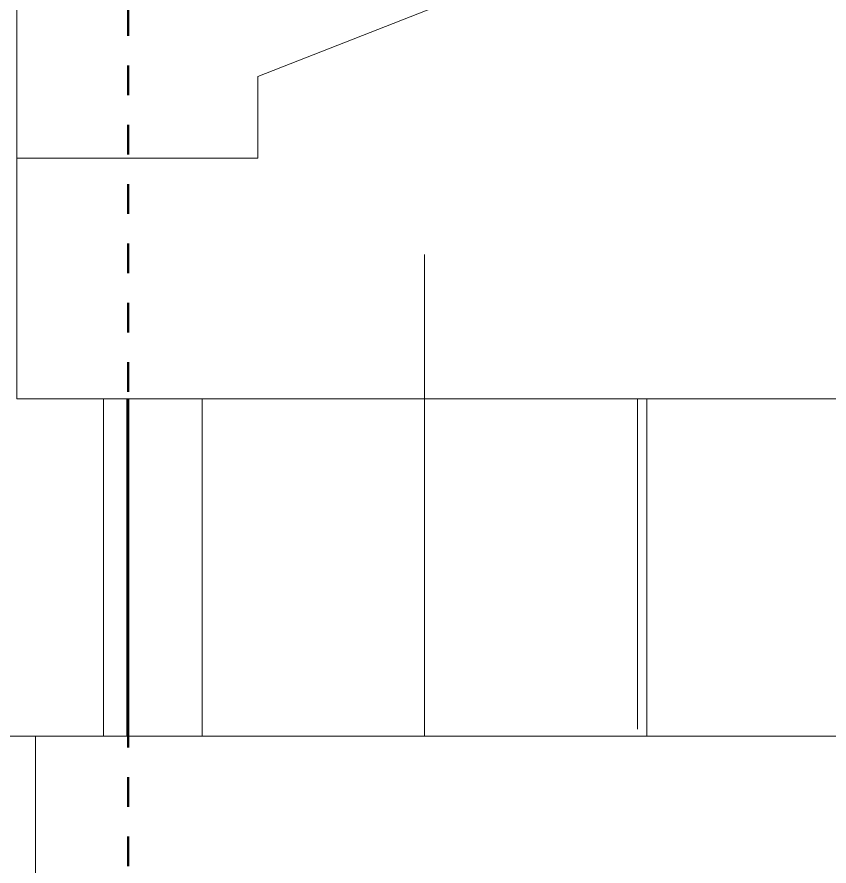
# Model space of a CAD drawing. Header units: inches. Extents: x -4235 to -464, y 9767 to 12347.
# Drawn here: x -3861.099 to -3858.359, y 11048.189 to 11051.053 of the extents above; entities that cross this region are included whole.
import ezdxf

# ---------------------------------------------------------------- set-up
doc = ezdxf.new("R2010")
doc.units = ezdxf.units.IN
doc.header["$MEASUREMENT"] = 0
doc.linetypes.add('Dash 1_16_', pattern=[0.125, 0.0625, -0.0625])
for name, color, linetype, lineweight in [('A-DOOR-5', 31, 'Continuous', 9), ('A-DOOR-FRAM-3', 31, 'Continuous', 20), ('A-GLAZ-1', 151, 'Continuous', 9), ('A-GLAZ-2', 151, 'Continuous', 20), ('A-WALL', 113, 'Continuous', 13), ('A-WALL-5', 113, 'Continuous', 9), ('A-WALL-6', 113, 'Continuous', 50), ('C-PROP-LINE-1', 91, 'Dash 1_16_', 50)]:
    doc.layers.add(name, color=color, linetype=linetype, lineweight=lineweight)

# ---------------------------------------------------------------- blocks, each defined once
blk = doc.blocks.new('Basic Wall _ EXT - FIBER CEMENT - LARGE - ___-2162461-BACKGROUND - RCP - 3RD FLOOR')
at = {"layer": 'A-WALL-5'}
for p, q in [((-3859.005, 11049.7652), (-3859.005, 11048.6506)), ((-3859.005, 11049.7652), (-3859.005, 11048.6506)), ((-3858.9737, 11048.6269), (-3858.9737, 11049.7652)), ((-3858.9737, 11049.7652), (-3858.9737, 11048.6269))]:
    blk.add_line(p, q, dxfattribs=at)
blk = doc.blocks.new('Basic Wall _ EXT - FIBER CEMENT - SMALL - ___-2145935-BACKGROUND - RCP - 3RD FLOOR')
at = {"layer": 'A-WALL-5'}
for p, q in [((-3860.8064, 11049.7652), (-3860.8064, 11048.6269)), ((-3860.7276, 11049.7652), (-3860.7276, 11048.6269)), ((-3860.7276, 11049.7652), (-3860.7276, 11048.6269))]:
    blk.add_line(p, q, dxfattribs=at)
blk = doc.blocks.new('Window-Double_Hung-Andersen-400_Series-Tilt_Wash - DOUBLE HUNG - COTTAGE - 3RD FLOOR-V123-BACKGROUND - RCP - 3RD FLOOR')
at = {"layer": 'A-GLAZ-2'}
for p, q in [((19.0117, 4.8125), (-19.0117, 4.8125)), ((-19.0117, 4.8125), (-19.0117, -1.0625)), ((-18.1992, 4.8125), (-18.1992, 4)), ((-18.1992, 4), (-17.9245, 4)), ((-17.9245, 4), (-17.6055, 3.1875)), ((-19.0117, 3.4375), (-20.15, 3.4375))]:
    blk.add_line(p, q, dxfattribs=at)
blk = doc.blocks.new('Door-Inswing-Andersen-400_Series-Single - 3_ 0-1_8_ x 6_ 7-1_2_ - 3rd floor-2895869-BACKGROUND - RCP - 3RD FLOOR')
at = {"layer": 'A-DOOR-FRAM-3'}
for p, q in [((18.0625, -1.125), (18.0625, 5.0938)), ((18.0625, 4.75), (17.0312, 4.75)), ((18.0625, 4.75), (18.0625, -1.125)), ((19.6875, 3.4375), (18.0625, 3.4375))]:
    blk.add_line(p, q, dxfattribs=at)
blk = doc.blocks.new('Family - ___-2835860-BACKGROUND - RCP - 3RD FLOOR')
at = {"layer": 'C-PROP-LINE-1'}
blk.add_line((-3860.7237, 9980.1894), (-3860.7237, 11434.3894), dxfattribs=at)
blk = doc.blocks.new('Family - ___-2835932-BACKGROUND - RCP - 3RD FLOOR')
at = {"layer": 'C-PROP-LINE-1'}
blk.add_line((-3860.7237, 9980.1894), (-3860.7237, 12118.5894), dxfattribs=at)

msp = doc.modelspace()

# ---------------------------------------------------------------- linework, layer by layer
at = {"layer": 'A-WALL'}
for p, q in [((-3860.4737, 11048.6269), (-3860.4737, 11049.7652)), ((-3858.9737, 11048.6269), (-3858.9737, 11049.7652))]:
    msp.add_line(p, q, dxfattribs=at)
at = {"layer": 'A-WALL-6'}
msp.add_line((-3860.7237, 11048.6269), (-3860.7237, 11049.7652), dxfattribs=at)

# ---------------------------------------------------------------- block references
at = {"layer": 'A-DOOR-5', "rotation": 89.99999999999991}
msp.add_blockref('Door-Inswing-Andersen-400_Series-Single - 3_ 0-1_8_ x 6_ 7-1_2_ - 3rd floor-2895869-BACKGROUND - RCP - 3RD FLOOR', (-3856.2862, 11030.5644), dxfattribs=at)
at = {"layer": 'A-GLAZ-1', "rotation": 89.99999999999991}
msp.add_blockref('Window-Double_Hung-Andersen-400_Series-Tilt_Wash - DOUBLE HUNG - COTTAGE - 3RD FLOOR-V123-BACKGROUND - RCP - 3RD FLOOR', (-3856.2862, 11068.7769), dxfattribs=at)
at = {"layer": 'A-WALL-5'}
for name in ['Basic Wall _ EXT - FIBER CEMENT - SMALL - ___-2145935-BACKGROUND - RCP - 3RD FLOOR', 'Basic Wall _ EXT - FIBER CEMENT - LARGE - ___-2162461-BACKGROUND - RCP - 3RD FLOOR']:
    msp.add_blockref(name, (0, 0), dxfattribs=at)
at = {"layer": 'C-PROP-LINE-1'}
for name in ['Family - ___-2835860-BACKGROUND - RCP - 3RD FLOOR', 'Family - ___-2835932-BACKGROUND - RCP - 3RD FLOOR']:
    msp.add_blockref(name, (0, 0), dxfattribs=at)

doc.saveas('drawing.dxf')
